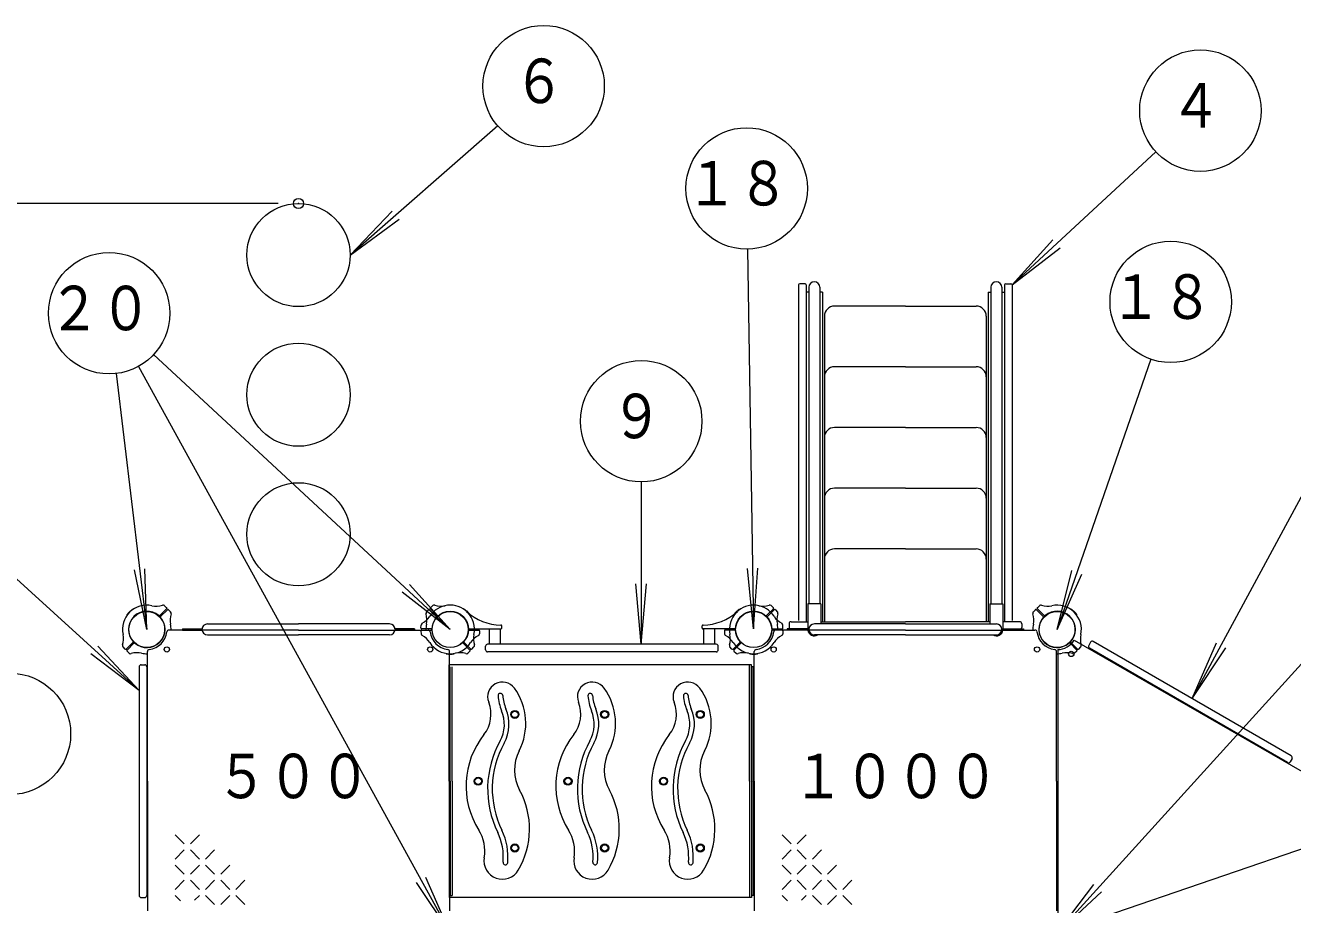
# Model space of a CAD drawing. Units: millimetres on the paper, scale 1:50. Extents: x 0 to 420, y -297 to 594.
# Drawn here: x 138.7 to 201.3, y 466.8 to 510.2 of the extents above; entities that cross this region are included whole.
import ezdxf
from ezdxf.enums import TextEntityAlignment as Align

# ---------------------------------------------------------------- set-up
doc = ezdxf.new("R2010")
doc.units = ezdxf.units.MM
doc.header["$PDMODE"] = 32
doc.header["$PDSIZE"] = 0.5
doc.linetypes.add('USER2', pattern=[50.8, 31.75, -6.35, 6.35, -6.35])
doc.layers.add('LY_1', color=7, linetype='Continuous', lineweight=9)
doc.styles.add('ＭＳ ゴシック', font='')
doc.styles.get('ＭＳ ゴシック').set_extended_font_data('MS Gothic')

msp = doc.modelspace()

# ---------------------------------------------------------------- linework, layer by layer
at = {"layer": 'LY_1', "lineweight": 18}
for p, q in [((162.033, 505.258), (154.725, 498.879)), ((194.556, 503.978), (187.455, 497.404)), ((151.175, 501.429), (40.992, 501.429)), ((154.725, 498.879), (156.805, 501.041)), ((154.725, 498.879), (157.149, 500.648)), ((187.455, 497.404), (189.47, 499.626)), ((174.377, 499.17), (174.675, 480.409)), ((187.455, 497.404), (189.826, 499.243)), ((205.722, 494.322), (196.36, 476.958)), ((145.013, 493.964), (159.675, 480.379)), ((194.308, 493.731), (189.675, 480.379)), ((144.259, 493.375), (159.675, 465.379)), ((143.167, 493.024), (144.675, 480.379)), ((169.118, 487.668), (169.118, 479.649)), ((137.306, 483.7), (144.295, 477.355)), ((144.675, 480.379), (144.062, 483.316)), ((144.675, 480.379), (144.581, 483.378)), ((174.675, 480.409), (174.366, 483.393)), ((174.675, 480.409), (174.889, 483.402)), ((189.675, 480.379), (190.408, 483.289)), ((189.675, 480.379), (190.902, 483.117)), ((159.675, 480.379), (157.66, 482.602)), ((169.118, 479.649), (168.857, 482.638)), ((169.118, 479.649), (169.38, 482.638)), ((205.345, 482.635), (189.675, 465.379)), ((159.675, 480.379), (157.305, 482.219)), ((144.295, 477.355), (142.258, 479.558)), ((196.36, 476.958), (197.548, 479.713)), ((196.36, 476.958), (198.009, 479.465)), ((144.295, 477.355), (141.906, 479.17)), ((146.527, 469.781), (146.077, 470.231)), ((147.277, 470.231), (146.827, 469.781)), ((176.527, 469.781), (176.077, 470.231)), ((177.277, 470.231), (176.827, 469.781)), ((146.527, 469.481), (146.077, 469.031)), ((147.277, 469.031), (146.827, 469.481)), ((148.027, 469.481), (147.577, 469.031)), ((176.527, 469.481), (176.077, 469.031)), ((177.277, 469.031), (176.827, 469.481)), ((178.027, 469.481), (177.577, 469.031)), ((146.527, 468.281), (146.077, 468.731)), ((147.277, 468.731), (146.827, 468.281)), ((148.027, 468.281), (147.577, 468.731)), ((148.777, 468.731), (148.327, 468.281)), ((176.527, 468.281), (176.077, 468.731)), ((177.277, 468.731), (176.827, 468.281)), ((178.027, 468.281), (177.577, 468.731)), ((178.777, 468.731), (178.327, 468.281)), ((159.675, 465.379), (158.462, 468.123)), ((146.527, 467.981), (146.077, 467.531)), ((147.277, 467.531), (146.827, 467.981)), ((148.027, 467.981), (147.577, 467.531)), ((148.777, 467.531), (148.327, 467.981)), ((149.527, 467.981), (149.077, 467.531)), ((159.675, 465.379), (158.004, 467.871)), ((176.527, 467.981), (176.077, 467.531)), ((177.277, 467.531), (176.827, 467.981)), ((178.027, 467.981), (177.577, 467.531)), ((178.777, 467.531), (178.327, 467.981)), ((179.527, 467.981), (179.077, 467.531)), ((189.675, 465.379), (191.491, 467.768)), ((189.675, 465.379), (191.878, 467.416)), ((146.344, 466.964), (146.077, 467.231)), ((147.277, 467.231), (147.038, 466.992)), ((148.027, 466.781), (147.577, 467.231)), ((148.777, 467.231), (148.327, 466.781)), ((149.527, 466.781), (149.077, 467.231)), ((176.344, 466.964), (176.077, 467.231)), ((177.277, 467.231), (177.038, 466.992)), ((178.027, 466.781), (177.577, 467.231)), ((178.777, 467.231), (178.327, 466.781)), ((179.527, 466.781), (179.077, 467.231))]:
    msp.add_line(p, q, dxfattribs=at)
at = {"layer": 'LY_1'}
for p, q in [((177.215, 497.464), (176.955, 497.464)), ((187.135, 497.464), (187.395, 497.464)), ((176.895, 497.404), (176.895, 480.819)), ((177.275, 497.404), (177.275, 480.759)), ((177.403, 497.039), (177.275, 497.039)), ((177.403, 497.284), (177.403, 481.651)), ((177.947, 497.284), (177.947, 481.651)), ((178.075, 497.039), (177.947, 497.039)), ((178.075, 497.039), (178.075, 480.759)), ((186.275, 497.039), (186.275, 480.759)), ((186.275, 497.039), (186.403, 497.039)), ((186.403, 497.284), (186.403, 481.651)), ((186.947, 497.284), (186.947, 481.651)), ((186.947, 497.039), (187.075, 497.039)), ((187.075, 497.404), (187.075, 480.759)), ((187.455, 497.404), (187.455, 480.819)), ((182.175, 496.359), (178.675, 496.359)), ((182.175, 496.359), (185.675, 496.359)), ((178.175, 495.859), (178.175, 480.759)), ((186.175, 495.859), (186.175, 480.759)), ((182.175, 493.359), (178.675, 493.359)), ((182.175, 493.359), (185.675, 493.359)), ((182.175, 490.359), (178.675, 490.359)), ((182.175, 490.359), (185.675, 490.359)), ((182.175, 487.359), (178.675, 487.359)), ((182.175, 487.359), (185.675, 487.359)), ((182.175, 484.359), (178.675, 484.359)), ((182.175, 484.359), (185.675, 484.359)), ((143.98, 481.357), (143.977, 481.36)), ((145.317, 481.063), (145.65, 481.397)), ((145.359, 481.021), (145.692, 481.354)), ((145.649, 481.454), (145.534, 481.561)), ((145.75, 481.353), (145.857, 481.238)), ((158.6, 481.353), (158.493, 481.238)), ((158.991, 481.021), (158.658, 481.354)), ((159.033, 481.063), (158.7, 481.397)), ((158.701, 481.454), (158.816, 481.561)), ((160.37, 481.357), (160.372, 481.36)), ((173.98, 481.357), (173.977, 481.36)), ((175.317, 481.063), (175.65, 481.397)), ((175.359, 481.021), (175.692, 481.354)), ((175.649, 481.454), (175.534, 481.561)), ((175.75, 481.353), (175.857, 481.238)), ((177.355, 481.651), (177.355, 480.411)), ((177.995, 481.651), (177.355, 481.651)), ((177.995, 481.651), (177.995, 480.651)), ((186.355, 481.651), (186.995, 481.651)), ((186.355, 481.651), (186.355, 480.651)), ((186.995, 481.651), (186.995, 480.411)), ((188.6, 481.353), (188.493, 481.238)), ((188.991, 481.021), (188.658, 481.354)), ((189.033, 481.063), (188.7, 481.397)), ((188.701, 481.454), (188.816, 481.561)), ((190.37, 481.357), (190.372, 481.36)), ((143.697, 481.075), (143.695, 481.077)), ((147.675, 480.651), (152.175, 480.651)), ((156.675, 480.651), (152.175, 480.651)), ((158.226, 480.451), (158.231, 480.596)), ((160.653, 481.075), (160.655, 481.077)), ((162.224, 480.451), (162.218, 480.556)), ((172.126, 480.451), (172.132, 480.556)), ((173.697, 481.075), (173.695, 481.077)), ((176.124, 480.451), (176.118, 480.596)), ((176.425, 480.659), (176.425, 480.479)), ((176.525, 480.759), (177.355, 480.759)), ((182.175, 480.651), (177.675, 480.651)), ((177.995, 480.759), (182.175, 480.759)), ((186.355, 480.759), (182.175, 480.759)), ((182.175, 480.651), (186.675, 480.651)), ((187.825, 480.759), (186.995, 480.759)), ((187.925, 480.659), (187.925, 480.479)), ((190.653, 481.075), (190.655, 481.077)), ((152.175, 480.349), (145.767, 480.349)), ((146.435, 480.411), (146.435, 480.347)), ((146.435, 480.411), (147.405, 480.411)), ((146.435, 480.347), (147.405, 480.347)), ((147.675, 480.107), (152.175, 480.107)), ((152.175, 480.349), (158.738, 480.349)), ((156.675, 480.107), (152.175, 480.107)), ((157.915, 480.411), (156.945, 480.411)), ((157.915, 480.347), (156.945, 480.347)), ((157.915, 480.411), (157.915, 480.347)), ((158.226, 480.308), (158.232, 480.151)), ((158.738, 480.409), (158.266, 480.409)), ((160.612, 480.409), (162.184, 480.409)), ((160.612, 480.349), (161.084, 480.349)), ((161.124, 480.308), (161.118, 480.163)), ((161.603, 480.409), (161.603, 479.649)), ((162.147, 480.409), (162.147, 479.649)), ((173.738, 480.409), (172.166, 480.409)), ((172.203, 480.409), (172.203, 479.649)), ((172.747, 480.409), (172.747, 479.649)), ((173.226, 480.308), (173.231, 480.163)), ((173.738, 480.349), (173.266, 480.349)), ((175.612, 480.409), (176.084, 480.409)), ((182.175, 480.349), (175.612, 480.349)), ((176.124, 480.308), (176.118, 480.151)), ((177.405, 480.411), (176.335, 480.411)), ((176.335, 480.411), (176.335, 480.347)), ((177.405, 480.347), (176.335, 480.347)), ((182.175, 480.107), (177.675, 480.107)), ((182.175, 480.349), (188.583, 480.349)), ((182.175, 480.107), (186.675, 480.107)), ((186.945, 480.411), (188.015, 480.411)), ((186.945, 480.347), (188.015, 480.347)), ((188.015, 480.411), (188.015, 480.347)), ((143.6, 479.406), (143.501, 479.512)), ((143.991, 479.738), (143.658, 479.405)), ((144.033, 479.695), (143.7, 479.362)), ((143.701, 479.305), (143.808, 479.205)), ((144.705, 472.879), (144.705, 479.287)), ((159.645, 472.879), (159.645, 479.287)), ((160.317, 479.695), (160.65, 479.362)), ((160.359, 479.738), (160.692, 479.405)), ((160.649, 479.305), (160.542, 479.205)), ((160.75, 479.406), (160.849, 479.512)), ((161.425, 479.369), (161.425, 479.549)), ((172.825, 479.649), (161.525, 479.649)), ((172.925, 479.369), (172.925, 479.549)), ((173.6, 479.406), (173.501, 479.512)), ((173.991, 479.738), (173.658, 479.405)), ((174.033, 479.695), (173.7, 479.362)), ((173.701, 479.305), (173.808, 479.205)), ((174.705, 472.879), (174.705, 479.287)), ((189.645, 472.879), (189.645, 479.287)), ((189.705, 479.38), (189.705, 466.379)), ((190.317, 479.695), (190.65, 479.362)), ((190.359, 479.738), (190.692, 479.405)), ((190.526, 479.854), (201.785, 473.353)), ((190.649, 479.305), (190.542, 479.205)), ((190.75, 479.406), (190.849, 479.512)), ((191.331, 479.747), (191.241, 479.591)), ((201.063, 473.804), (191.277, 479.454)), ((201.253, 474.133), (191.467, 479.783)), ((159.475, 479.196), (159.475, 479.193)), ((159.875, 479.196), (159.875, 479.193)), ((172.825, 479.269), (161.525, 479.269)), ((174.475, 479.196), (174.475, 479.193)), ((174.875, 479.196), (174.875, 479.193)), ((144.295, 478.529), (144.295, 467.229)), ((144.395, 478.629), (144.575, 478.629)), ((144.675, 478.529), (144.675, 467.229)), ((174.57, 478.629), (159.626, 478.629)), ((159.626, 472.879), (159.626, 478.629)), ((159.675, 472.879), (159.675, 478.529)), ((159.765, 472.879), (159.765, 478.529)), ((174.477, 472.879), (174.477, 478.629)), ((174.57, 472.879), (174.57, 478.629)), ((174.585, 472.879), (174.585, 478.529)), ((174.675, 478.529), (174.585, 478.529)), ((174.675, 472.879), (174.675, 478.529)), ((201.29, 473.997), (201.2, 473.841)), ((144.705, 472.879), (144.705, 466.472)), ((159.626, 472.879), (159.626, 467.129)), ((159.645, 472.879), (159.645, 466.472)), ((159.675, 472.879), (159.675, 467.229)), ((159.765, 472.879), (159.765, 467.229)), ((174.477, 472.879), (174.477, 467.129)), ((174.57, 472.879), (174.57, 467.129)), ((174.585, 472.879), (174.585, 467.229)), ((174.675, 472.879), (174.675, 467.229)), ((174.705, 472.879), (174.705, 466.472)), ((189.645, 472.879), (189.645, 466.472)), ((144.395, 467.129), (144.575, 467.129)), ((174.57, 467.129), (159.626, 467.129)), ((159.675, 467.229), (159.765, 467.229)), ((174.675, 467.229), (174.585, 467.229))]:
    msp.add_line(p, q, dxfattribs=at)
at = {"layer": 'LY_1', "linetype": 'USER2', "lineweight": 18}
msp.add_line((221.973, 476.471), (189.675, 465.379), dxfattribs=at)
at = {"layer": 'LY_1', "lineweight": 18}
for centre in [(164.293, 507.23), (196.758, 506.016), (174.33, 502.17), (195.291, 496.565), (142.812, 496.003), (169.118, 490.668), (137.911, 475.215)]:
    msp.add_circle(centre, 3, dxfattribs=at)
at = {"layer": 'LY_1'}
for centre, radius in [((152.175, 498.879), 2.55), ((152.175, 491.979), 2.55), ((152.175, 485.079), 2.55), ((144.675, 480.379), 0.891), ((159.675, 480.379), 0.9), ((159.675, 480.379), 0.891), ((174.675, 480.379), 0.9), ((174.675, 480.379), 0.891), ((189.675, 480.379), 0.891), ((145.665, 479.389), 0.13), ((158.685, 479.389), 0.13), ((175.665, 479.389), 0.13), ((188.685, 479.389), 0.13), ((190.375, 479.167), 0.13), ((162.872, 476.179), 0.2), ((162.872, 476.179), 0.16), ((167.311, 476.179), 0.2), ((167.311, 476.179), 0.16), ((172.036, 476.179), 0.2), ((172.036, 476.179), 0.16), ((161.058, 472.879), 0.2), ((161.058, 472.879), 0.16), ((165.497, 472.879), 0.2), ((165.497, 472.879), 0.16), ((170.222, 472.879), 0.2), ((170.222, 472.879), 0.16), ((162.872, 469.579), 0.2), ((162.872, 469.579), 0.16), ((167.311, 469.579), 0.2), ((167.311, 469.579), 0.16), ((172.036, 469.579), 0.2), ((172.036, 469.579), 0.16)]:
    msp.add_circle(centre, radius, dxfattribs=at)
for centre, radius, start, end in [((176.955, 497.404), 0.06, 90, 180), ((177.215, 497.404), 0.06, 0, 90), ((177.675, 497.284), 0.272, 0, 180), ((186.675, 497.284), 0.272, 0, 180), ((187.135, 497.404), 0.06, 90, 180), ((187.395, 497.404), 0.06, 0, 90), ((178.675, 495.859), 0.5, 90, 180), ((185.675, 495.859), 0.5, 0, 90), ((178.675, 492.859), 0.5, 90, 180), ((185.675, 492.859), 0.5, 0, 90), ((178.675, 489.859), 0.5, 90, 180), ((185.675, 489.859), 0.5, 0, 90), ((178.675, 486.859), 0.5, 90, 180), ((185.675, 486.859), 0.5, 0, 90), ((178.675, 483.859), 0.5, 90, 180), ((185.675, 483.859), 0.5, 0, 90), ((144.675, 480.379), 1.2, 135, 192.27281), ((144.675, 480.379), 1.22, 135, 143.62693), ((144.675, 480.379), 1.22, 126.37307, 135), ((144.675, 480.379), 1.2, 77.72719, 135), ((143.963, 481.346), 0.02, 45, 126.37307), ((144.675, 480.379), 0.9, 49.27066, 135), ((145.143, 482.529), 1, 257.72719, 287.54116), ((145.474, 481.48), 0.1, 47, 107.54116), ((145.621, 481.425), 0.04, 315, 47), ((145.72, 481.326), 0.04, 43, 135), ((145.776, 481.179), 0.1, 342.45884, 43), ((158.574, 481.179), 0.1, 137, 197.54116), ((158.629, 481.326), 0.04, 45, 137), ((159.675, 480.379), 1.2, 45, 147.2728), ((158.728, 481.425), 0.04, 133, 225), ((158.876, 481.48), 0.1, 72.45884, 133), ((159.207, 482.529), 1, 252.45884, 282.27281), ((160.387, 481.346), 0.02, 53.62693, 135), ((159.675, 480.379), 1.22, 45, 53.62693), ((162.228, 483.194), 2.6, 227.78276, 268.91584), ((159.675, 480.379), 1.2, 347.72719, 45), ((159.675, 480.379), 1.22, 36.37307, 45), ((172.122, 483.194), 2.6, 271.08415, 312.21724), ((174.675, 480.379), 1.2, 135, 192.27281), ((174.675, 480.379), 1.22, 135, 143.62693), ((174.675, 480.379), 1.22, 126.37307, 135), ((174.675, 480.379), 1.2, 32.72719, 135), ((173.963, 481.346), 0.02, 45, 126.37307), ((175.143, 482.529), 1, 257.72719, 287.54116), ((175.474, 481.48), 0.1, 47, 107.54116), ((175.621, 481.425), 0.04, 315, 47), ((175.72, 481.326), 0.04, 43, 135), ((175.776, 481.179), 0.1, 342.45884, 43), ((188.574, 481.179), 0.1, 137, 197.54116), ((188.629, 481.326), 0.04, 45, 137), ((188.728, 481.425), 0.04, 133, 225), ((188.876, 481.48), 0.1, 72.45884, 133), ((189.207, 482.529), 1, 252.45884, 282.27281), ((189.675, 480.379), 0.9, 45, 130.72934), ((189.675, 480.379), 1.2, 45, 102.27281), ((190.387, 481.346), 0.02, 53.62693, 135), ((189.675, 480.379), 1.22, 45, 53.62693), ((189.675, 480.379), 1.2, 347.72719, 45), ((189.675, 480.379), 1.22, 36.37307, 45), ((143.709, 481.091), 0.02, 143.62693, 225), ((144.675, 480.379), 0.9, 135, 220.72934), ((145.288, 481.092), 0.04, 229.27066, 315), ((144.675, 480.379), 0.9, 315, 40.72934), ((145.387, 480.993), 0.04, 135, 220.72934), ((146.825, 480.847), 1, 162.45884, 192.27281), ((144.675, 480.379), 1.2, 358.56746, 12.27281), ((147.675, 480.379), 0.272, 90, 270), ((156.675, 480.379), 0.272, 270, 90), ((158.331, 480.593), 0.1, 117.45883, 178), ((157.824, 481.569), 1, 297.45884, 327.2728), ((159.675, 480.379), 1.2, 167.72719, 181.43254), ((157.525, 480.847), 1, 347.72719, 17.54116), ((158.963, 480.993), 0.04, 319.27066, 45), ((159.062, 481.092), 0.04, 225, 310.72934), ((160.641, 481.091), 0.02, 315, 36.37307), ((162.178, 480.554), 0.04, 3, 88.91585), ((172.172, 480.554), 0.04, 91.08415, 177), ((173.709, 481.091), 0.02, 143.62693, 225), ((175.288, 481.092), 0.04, 229.27066, 315), ((175.387, 480.993), 0.04, 135, 220.72934), ((176.526, 481.569), 1, 212.72719, 242.54116), ((176.825, 480.847), 1, 162.45884, 192.27281), ((174.675, 480.379), 1.2, 358.56746, 12.27281), ((176.018, 480.593), 0.1, 2, 62.54116), ((176.525, 480.659), 0.1, 90, 180), ((177.675, 480.379), 0.272, 90, 270), ((186.675, 480.379), 0.272, 270, 90), ((187.825, 480.659), 0.1, 0, 90), ((189.675, 480.379), 1.2, 167.72719, 181.43254), ((187.525, 480.847), 1, 347.72719, 17.54116), ((189.675, 480.379), 0.9, 139.27066, 225), ((188.963, 480.993), 0.04, 319.27066, 45), ((189.062, 481.092), 0.04, 225, 310.72934), ((189.675, 480.379), 0.9, 319.27066, 45), ((190.641, 481.091), 0.02, 315, 36.37307), ((142.525, 479.912), 1, 342.45884, 12.27281), ((144.675, 480.379), 1, 276.78718, 353.21282), ((145.767, 480.249), 0.1, 90, 173.21282), ((158.266, 480.449), 0.04, 178, 270), ((158.266, 480.309), 0.04, 90, 182), ((158.331, 480.166), 0.1, 182, 242.54116), ((157.824, 479.19), 1, 32.72719, 62.54116), ((158.583, 480.249), 0.1, 6.78718, 90), ((159.675, 480.379), 1, 186.78718, 263.21282), ((158.738, 480.449), 0.04, 270, 355.72934), ((158.738, 480.309), 0.04, 4.27066, 90), ((160.612, 480.449), 0.04, 184.27066, 270), ((160.612, 480.309), 0.04, 90, 175.72934), ((161.526, 479.19), 1, 117.45883, 147.2728), ((161.825, 479.912), 1, 167.72719, 197.54116), ((161.018, 480.166), 0.1, 297.45884, 358), ((161.084, 480.309), 0.04, 358, 90), ((162.184, 480.449), 0.04, 270, 3), ((172.166, 480.449), 0.04, 177, 270), ((173.266, 480.309), 0.04, 90, 182), ((173.331, 480.166), 0.1, 182, 242.54116), ((172.824, 479.19), 1, 32.72719, 62.54116), ((172.525, 479.912), 1, 342.45884, 12.27281), ((173.738, 480.449), 0.04, 270, 355.72934), ((173.738, 480.309), 0.04, 4.27066, 90), ((174.675, 480.379), 1, 276.78718, 353.21282), ((175.612, 480.449), 0.04, 184.27066, 270), ((175.612, 480.309), 0.04, 90, 175.72934), ((175.767, 480.249), 0.1, 90, 173.21282), ((176.526, 479.19), 1, 117.45883, 147.2728), ((176.018, 480.166), 0.1, 297.45884, 358), ((176.084, 480.449), 0.04, 270, 2), ((176.084, 480.309), 0.04, 358, 90), ((176.525, 480.479), 0.1, 180, 222.84364), ((177.675, 480.379), 0.32, 185.73917, 301.78833), ((186.675, 480.379), 0.32, 238.21167, 354.26083), ((187.825, 480.479), 0.1, 317.15636, 0), ((188.583, 480.249), 0.1, 6.78718, 90), ((189.675, 480.379), 1, 186.78718, 263.21282), ((191.825, 479.912), 1, 167.72719, 197.54116), ((143.574, 479.58), 0.1, 162.45884, 223), ((143.629, 479.433), 0.04, 223, 315), ((143.728, 479.334), 0.04, 135, 227), ((143.963, 479.766), 0.04, 315, 40.72934), ((144.062, 479.667), 0.04, 49.27066, 135), ((144.675, 480.379), 0.9, 229.27066, 315), ((144.805, 479.287), 0.1, 96.78718, 180), ((159.675, 480.379), 1.2, 212.72719, 327.2728), ((159.545, 479.287), 0.1, 0, 83.21282), ((160.288, 479.667), 0.04, 45, 130.72934), ((160.387, 479.766), 0.04, 139.27066, 225), ((160.621, 479.334), 0.04, 313, 45), ((160.72, 479.433), 0.04, 225, 317), ((160.776, 479.58), 0.1, 317, 17.54116), ((161.525, 479.549), 0.1, 90, 180), ((161.525, 479.369), 0.1, 180, 270), ((172.825, 479.549), 0.1, 360, 90), ((172.825, 479.369), 0.1, 270, 360), ((173.574, 479.58), 0.1, 162.45884, 223), ((173.629, 479.433), 0.04, 223, 315), ((174.675, 480.379), 1.2, 212.72719, 327.2728), ((173.728, 479.334), 0.04, 135, 227), ((173.963, 479.766), 0.04, 315, 40.72934), ((174.062, 479.667), 0.04, 49.27066, 135), ((174.805, 479.287), 0.1, 96.78718, 180), ((189.675, 480.379), 0.9, 225, 310.72934), ((189.545, 479.287), 0.1, 0, 83.21282), ((189.675, 480.379), 1, 271.71913, 328.28087), ((190.288, 479.667), 0.04, 45, 130.72934), ((190.387, 479.766), 0.04, 139.27066, 225), ((190.621, 479.334), 0.04, 313, 45), ((190.72, 479.433), 0.04, 225, 317), ((190.776, 479.58), 0.1, 317, 17.54116), ((191.327, 479.541), 0.1, 150, 240), ((191.417, 479.697), 0.1, 60, 150), ((143.876, 479.278), 0.1, 227, 287.54116), ((144.207, 478.23), 1, 77.72719, 107.54116), ((144.675, 480.379), 1.2, 257.72719, 271.43254), ((159.495, 479.193), 0.02, 180, 261.37307), ((159.675, 480.379), 1.22, 261.37307, 270), ((159.675, 480.379), 1.22, 270, 278.62692), ((159.855, 479.193), 0.02, 278.62692, 360), ((160.143, 478.23), 1, 72.45884, 102.27281), ((160.474, 479.278), 0.1, 252.45884, 313), ((173.876, 479.278), 0.1, 227, 287.54116), ((174.207, 478.23), 1, 77.72719, 107.54116), ((174.495, 479.193), 0.02, 180, 261.37307), ((174.675, 480.379), 1.22, 261.37307, 270), ((174.675, 480.379), 1.22, 270, 278.62692), ((174.855, 479.193), 0.02, 278.62692, 360), ((189.675, 480.379), 1.2, 268.56746, 282.27281), ((190.143, 478.23), 1, 72.45884, 102.27281), ((190.474, 479.278), 0.1, 252.45884, 313), ((144.395, 478.529), 0.1, 90, 180), ((144.575, 478.529), 0.1, 0, 90), ((162.255, 477.05), 0.73, 36.07887, 201.61824), ((160.452, 475.736), 2.96, 332.71185, 36.07887), ((166.694, 477.05), 0.73, 36.07887, 201.61824), ((164.891, 475.736), 2.96, 332.71185, 36.07887), ((171.418, 477.05), 0.73, 36.07887, 201.61824), ((169.616, 475.736), 2.96, 332.71185, 36.07887), ((160.072, 476.185), 1.618, 321.68456, 21.61824), ((162.156, 477.103), 0.115, 4.02182, 184.02182), ((164.322, 477.256), 2.286, 184.02182, 202.94712), ((164.322, 477.256), 2.057, 184.02182, 202.94712), ((164.511, 476.185), 1.618, 321.68456, 21.61824), ((166.595, 477.103), 0.115, 4.02182, 184.02182), ((168.762, 477.256), 2.286, 184.02182, 202.94712), ((168.762, 477.256), 2.057, 184.02182, 202.94712), ((169.236, 476.185), 1.618, 321.68456, 21.61824), ((171.32, 477.103), 0.115, 4.02182, 184.02182), ((173.486, 477.256), 2.286, 184.02182, 202.94712), ((173.486, 477.256), 2.057, 184.02182, 202.94712), ((160.641, 475.697), 1.711, 330.94919, 22.94712), ((160.641, 475.697), 1.941, 330.94919, 22.94712), ((165.08, 475.697), 1.711, 330.94919, 22.94712), ((165.08, 475.697), 1.941, 330.94919, 22.94712), ((169.805, 475.697), 1.711, 330.94919, 22.94712), ((169.805, 475.697), 1.941, 330.94919, 22.94712), ((164.56, 472.639), 4.102, 141.68456, 212.09473), ((168.999, 472.639), 4.102, 141.68456, 212.09473), ((173.723, 472.639), 4.102, 141.68456, 212.09473), ((166.402, 472.497), 4.878, 150.94919, 206.10424), ((166.402, 472.497), 4.649, 150.94919, 206.10424), ((164.922, 473.43), 2.07, 152.71185, 208.64466), ((170.841, 472.497), 4.878, 150.94919, 206.10424), ((170.841, 472.497), 4.649, 150.94919, 206.10424), ((169.361, 473.43), 2.07, 152.71185, 208.64466), ((175.565, 472.497), 4.878, 150.94919, 206.10424), ((175.565, 472.497), 4.649, 150.94919, 206.10424), ((174.086, 473.43), 2.07, 152.71185, 208.64466), ((201.113, 473.891), 0.1, 240, 330), ((201.203, 474.047), 0.1, 330, 60), ((159.591, 470.519), 4.004, 329.45932, 28.64466), ((164.03, 470.519), 4.004, 329.45932, 28.64466), ((168.755, 470.519), 4.004, 329.45932, 28.64466), ((159.435, 469.424), 1.948, 350.39269, 32.09473), ((159.562, 469.146), 2.739, 354.29787, 26.10424), ((159.562, 469.146), 2.968, 354.29787, 26.10424), ((163.874, 469.424), 1.948, 350.39269, 32.09473), ((164.001, 469.146), 2.739, 354.29787, 26.10424), ((164.001, 469.146), 2.968, 354.29787, 26.10424), ((168.598, 469.424), 1.948, 350.39269, 32.09473), ((168.725, 469.146), 2.739, 354.29787, 26.10424), ((168.725, 469.146), 2.968, 354.29787, 26.10424), ((162.255, 468.947), 0.912, 170.39269, 329.45932), ((162.401, 468.862), 0.115, 174.29787, 354.29787), ((166.694, 468.947), 0.912, 170.39269, 329.45932), ((166.84, 468.862), 0.115, 174.29787, 354.29787), ((171.418, 468.947), 0.912, 170.39269, 329.45932), ((171.564, 468.862), 0.115, 174.29787, 354.29787), ((144.395, 467.229), 0.1, 180, 270), ((144.575, 467.229), 0.1, 270, 0)]:
    msp.add_arc(centre, radius, start, end, dxfattribs=at)
msp.add_point((152.175, 501.429), dxfattribs=at)
msp.add_point((152.175, 501.429), dxfattribs=at)

# ---------------------------------------------------------------- texts
at = {"layer": 'LY_1', "style": 'ＭＳ ゴシック', "width": 0.85}
for s, p in [('６', (162.793, 505.73)), ('４', (195.258, 504.516)), ('１８', (171.33, 500.67)), ('１８', (192.291, 495.065)), ('２０', (139.812, 494.503)), ('９', (167.618, 489.168)), ('５００', (148.092, 471.379)), ('１０００', (176.592, 471.379))]:
    msp.add_text(s, height=2.199, dxfattribs=at).set_placement(p, align=Align.BOTTOM_LEFT)

doc.saveas('drawing.dxf')
